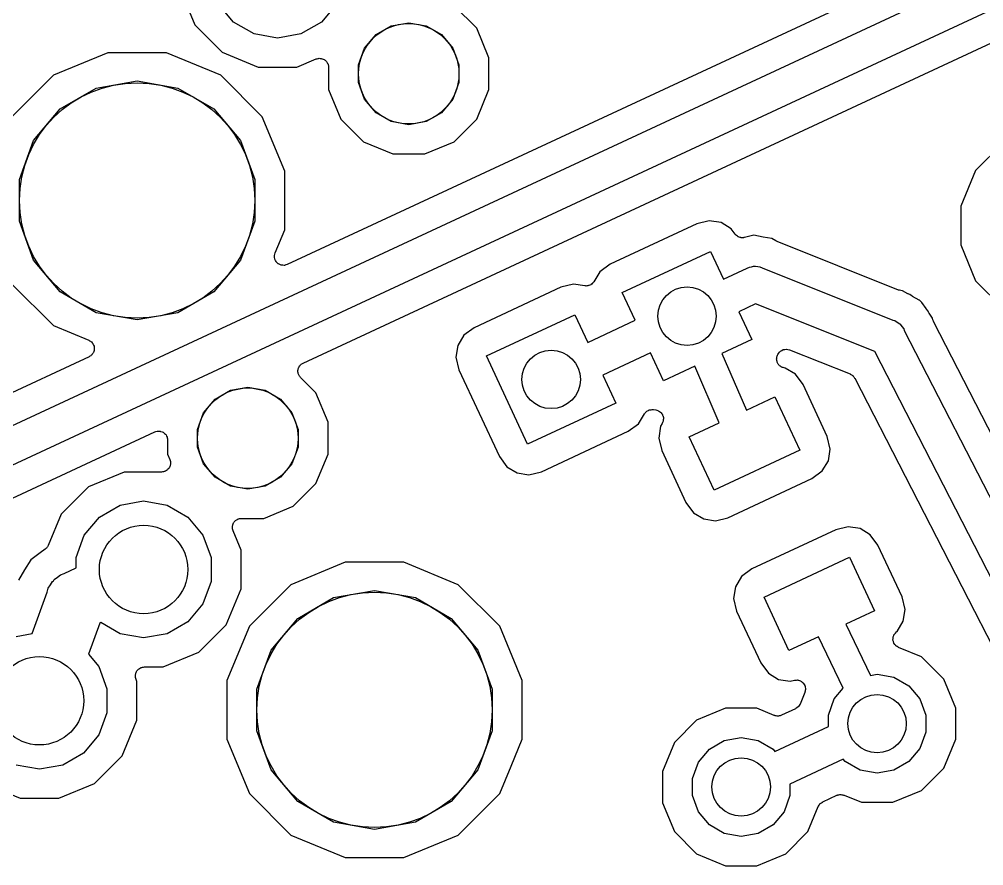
# Model space of a CAD drawing. Extents: x 24 to 196, y -189 to -31.
# Drawn here: x 58.02 to 74.36, y -163.76 to -149.41 of the extents above; entities that cross this region are included whole.
import ezdxf

# ---------------------------------------------------------------- set-up
doc = ezdxf.new("R2010")
doc.units = 0
doc.header["$MEASUREMENT"] = 0
doc.layers.add('BLACK', color=7, linetype='CONTINUOUS')

msp = doc.modelspace()

# ---------------------------------------------------------------- linework, layer by layer
at = {"layer": 'BLACK', "linetype": 'CONTINUOUS'}
for p, q in [((49.3067, -160.294), (88.3073, -142.156)), ((88.4479, -142.763), (49.6665, -160.799)), ((76.4928, -147.091), (62.5594, -153.571)), ((62.8281, -155.239), (77.5804, -148.378)), ((60.7437, -148.9), (60.9951, -149.507)), ((61.6487, -149.461), (61.3896, -149.152)), ((63.3998, -149.152), (63.1407, -149.461)), ((65.7712, -149.567), (65.3889, -149.185)), ((60.9951, -149.507), (61.4595, -149.971)), ((61.9977, -149.662), (61.6487, -149.461)), ((63.1407, -149.461), (62.7917, -149.662)), ((64.0638, -149.675), (64.3236, -149.525)), ((64.3236, -149.525), (64.6192, -149.473)), ((64.6192, -149.473), (64.9147, -149.525)), ((64.9147, -149.525), (65.1745, -149.675)), ((62.3947, -149.732), (61.9977, -149.662)), ((62.7917, -149.662), (62.3947, -149.732)), ((63.8709, -149.905), (64.0638, -149.675)), ((65.1745, -149.675), (65.3674, -149.905)), ((65.9781, -150.067), (65.7712, -149.567)), ((59.5175, -149.982), (58.5979, -150.363)), ((60.5128, -149.982), (59.5175, -149.982)), ((61.4323, -150.363), (60.5128, -149.982)), ((61.4595, -149.971), (62.0663, -150.223)), ((63.7683, -150.187), (63.8709, -149.905)), ((65.3674, -149.905), (65.4701, -150.187)), ((62.7231, -150.223), (63.0495, -150.087)), ((63.0495, -150.087), (63.0658, -150.084)), ((63.0658, -150.084), (63.0814, -150.078)), ((63.0814, -150.078), (63.0914, -150.078)), ((63.0914, -150.078), (63.1012, -150.076)), ((63.1012, -150.076), (63.1177, -150.078)), ((63.1177, -150.078), (63.1343, -150.078)), ((63.1343, -150.078), (63.1438, -150.082)), ((63.1438, -150.082), (63.1537, -150.083)), ((63.1537, -150.083), (63.1684, -150.091)), ((63.1684, -150.091), (63.1841, -150.096)), ((63.1841, -150.096), (63.1917, -150.103)), ((63.1917, -150.103), (63.2006, -150.107)), ((63.2006, -150.107), (63.2119, -150.12)), ((63.2119, -150.12), (63.2246, -150.13)), ((63.2246, -150.13), (63.2296, -150.139)), ((63.2296, -150.139), (63.2364, -150.146)), ((63.2364, -150.146), (63.2428, -150.162)), ((63.2428, -150.162), (63.2511, -150.176)), ((63.2511, -150.176), (63.2528, -150.186)), ((63.2528, -150.186), (63.2567, -150.195)), ((63.7683, -150.487), (63.7683, -150.187)), ((65.4701, -150.187), (65.4701, -150.487)), ((65.9781, -150.607), (65.9781, -150.067)), ((62.0663, -150.223), (62.7231, -150.223)), ((63.2567, -150.195), (63.2574, -150.212)), ((63.2574, -150.212), (63.2603, -150.228)), ((63.2603, -150.228), (63.2603, -150.607)), ((58.5979, -150.363), (57.8941, -151.067)), ((59.3226, -150.581), (60.0151, -150.459)), ((60.0151, -150.459), (60.7076, -150.581)), ((62.1361, -151.067), (61.4323, -150.363)), ((63.8709, -150.769), (63.7683, -150.487)), ((65.4701, -150.487), (65.3674, -150.769)), ((58.7137, -150.933), (59.3226, -150.581)), ((60.7076, -150.581), (61.3165, -150.933)), ((63.2603, -150.607), (63.4671, -151.107)), ((65.7712, -151.107), (65.9781, -150.607)), ((64.0638, -150.999), (63.8709, -150.769)), ((65.3674, -150.769), (65.1745, -150.999)), ((58.2617, -151.471), (58.7137, -150.933)), ((61.3165, -150.933), (61.7685, -151.471)), ((64.3236, -151.149), (64.0638, -150.999)), ((65.1745, -150.999), (64.9147, -151.149)), ((62.517, -151.986), (62.1361, -151.067)), ((63.4671, -151.107), (63.8494, -151.489)), ((64.6192, -151.201), (64.3236, -151.149)), ((64.9147, -151.149), (64.6192, -151.201)), ((65.3889, -151.489), (65.7712, -151.107)), ((58.0212, -152.132), (58.2617, -151.471)), ((61.7685, -151.471), (62.009, -152.132)), ((63.8494, -151.489), (64.3489, -151.696)), ((64.8895, -151.696), (65.3889, -151.489)), ((74.6902, -151.511), (74.2257, -151.975)), ((64.3489, -151.696), (64.8895, -151.696)), ((62.517, -152.981), (62.517, -151.986)), ((74.2257, -151.975), (73.9744, -152.582)), ((58.0212, -152.835), (58.0212, -152.132)), ((62.009, -152.132), (62.009, -152.835)), ((73.9744, -152.582), (73.9744, -153.239)), ((58.2617, -153.496), (58.0212, -152.835)), ((62.009, -152.835), (61.7685, -153.496)), ((69.4999, -152.881), (68.0308, -153.566)), ((69.7111, -152.829), (69.4999, -152.881)), ((69.9108, -152.86), (69.7111, -152.829)), ((70.0836, -152.965), (69.9108, -152.86)), ((70.1497, -153.055), (70.0836, -152.965)), ((62.3544, -153.374), (62.517, -152.981)), ((70.1553, -153.061), (70.1497, -153.055)), ((70.1594, -153.067), (70.1553, -153.061)), ((70.1631, -153.07), (70.1594, -153.067)), ((70.1632, -153.07), (70.1631, -153.07)), ((70.1656, -153.072), (70.1632, -153.07)), ((70.1743, -153.079), (70.1656, -153.072)), ((70.188, -153.092), (70.1743, -153.079)), ((70.195, -153.095), (70.188, -153.092)), ((70.2011, -153.1), (70.195, -153.095)), ((70.2051, -153.101), (70.2011, -153.1)), ((70.2059, -153.102), (70.2051, -153.101)), ((70.2158, -153.104), (70.2059, -153.102)), ((70.2191, -153.106), (70.2158, -153.104)), ((70.2364, -153.113), (70.2191, -153.106)), ((70.2441, -153.114), (70.2364, -153.113)), ((70.2514, -153.116), (70.2441, -153.114)), ((70.2549, -153.116), (70.2514, -153.116)), ((70.2567, -153.116), (70.2549, -153.116)), ((70.2716, -153.115), (70.2567, -153.116)), ((70.2892, -153.117), (70.2716, -153.115)), ((70.2966, -153.114), (70.2892, -153.117)), ((70.3043, -153.114), (70.2966, -153.114)), ((70.3051, -153.114), (70.3043, -153.114)), ((70.3072, -153.113), (70.3051, -153.114)), ((70.3095, -153.113), (70.3072, -153.113)), ((70.4643, -153.075), (70.3095, -153.113)), ((70.4649, -153.075), (70.4643, -153.075)), ((70.4655, -153.075), (70.4649, -153.075)), ((70.6221, -153.104), (70.4655, -153.075)), ((70.6244, -153.105), (70.6221, -153.104)), ((70.6266, -153.105), (70.6244, -153.105)), ((70.772, -153.128), (70.6266, -153.105)), ((70.8414, -153.17), (70.772, -153.128)), ((70.8533, -153.175), (70.8414, -153.17)), ((70.864, -153.181), (70.8533, -153.175)), ((72.9157, -154.002), (70.864, -153.181)), ((73.9744, -153.239), (74.2257, -153.846)), ((62.3429, -153.426), (62.3436, -153.423)), ((62.3459, -153.449), (62.3429, -153.426)), ((62.3433, -153.419), (62.3493, -153.397)), ((62.3436, -153.423), (62.3433, -153.419)), ((62.3479, -153.472), (62.3459, -153.449)), ((62.3493, -153.397), (62.3544, -153.374)), ((68.2373, -154.045), (69.7337, -153.347)), ((69.7337, -153.347), (69.9535, -153.818)), ((58.7137, -154.035), (58.2617, -153.496)), ((61.7685, -153.496), (61.3165, -154.035)), ((62.3494, -153.475), (62.3479, -153.472)), ((62.3498, -153.478), (62.3494, -153.475)), ((62.3605, -153.499), (62.3498, -153.478)), ((62.3702, -153.52), (62.3605, -153.499)), ((62.3727, -153.522), (62.3702, -153.52)), ((62.3742, -153.525), (62.3727, -153.522)), ((62.3913, -153.541), (62.3742, -153.525)), ((62.4076, -153.557), (62.3913, -153.541)), ((62.4107, -153.559), (62.4076, -153.557)), ((62.4133, -153.561), (62.4107, -153.559)), ((62.4346, -153.57), (62.4133, -153.561)), ((62.4556, -153.58), (62.4346, -153.57)), ((62.459, -153.58), (62.4556, -153.58)), ((62.4622, -153.581), (62.459, -153.58)), ((62.4853, -153.582), (62.4622, -153.581)), ((62.5083, -153.584), (62.4853, -153.582)), ((62.5116, -153.583), (62.5083, -153.584)), ((62.515, -153.584), (62.5116, -153.583)), ((62.5371, -153.577), (62.515, -153.584)), ((62.5594, -153.571), (62.5371, -153.577)), ((68.0308, -153.566), (67.8555, -153.695)), ((70.3512, -153.633), (70.3909, -153.612)), ((70.3909, -153.612), (70.4263, -153.607)), ((70.4263, -153.607), (70.461, -153.598)), ((70.461, -153.598), (70.4792, -153.599)), ((70.4792, -153.599), (70.4973, -153.597)), ((70.4973, -153.597), (70.5323, -153.604)), ((70.5323, -153.604), (70.568, -153.607)), ((70.568, -153.607), (70.6088, -153.626)), ((70.6088, -153.626), (72.8246, -154.513)), ((67.8555, -153.695), (67.7546, -153.861)), ((69.9535, -153.818), (70.3512, -153.633)), ((57.8941, -153.901), (58.5979, -154.605)), ((67.409, -153.903), (67.1979, -153.955)), ((67.6012, -153.932), (67.409, -153.903)), ((67.6112, -153.932), (67.6012, -153.932)), ((67.621, -153.934), (67.6112, -153.932)), ((67.6374, -153.932), (67.621, -153.934)), ((67.6541, -153.931), (67.6374, -153.932)), ((67.6634, -153.928), (67.6541, -153.931)), ((67.6733, -153.926), (67.6634, -153.928)), ((67.6879, -153.918), (67.6733, -153.926)), ((67.7034, -153.912), (67.6879, -153.918)), ((67.7109, -153.905), (67.7034, -153.912)), ((67.7197, -153.901), (67.7109, -153.905)), ((67.7307, -153.888), (67.7197, -153.901)), ((67.7432, -153.877), (67.7307, -153.888)), ((67.748, -153.868), (67.7432, -153.877)), ((67.7546, -153.861), (67.748, -153.868)), ((74.2257, -153.846), (74.6902, -154.31)), ((59.3226, -154.386), (58.7137, -154.035)), ((61.3165, -154.035), (60.7076, -154.386)), ((67.1979, -153.955), (65.7288, -154.64)), ((68.4569, -154.515), (68.2373, -154.045)), ((72.9355, -154.006), (72.9157, -154.002)), ((72.9549, -154.012), (72.9355, -154.006)), ((72.9872, -154.016), (72.9549, -154.012)), ((73.075, -154.065), (72.9872, -154.016)), ((73.0841, -154.068), (73.075, -154.065)), ((73.0924, -154.073), (73.0841, -154.068)), ((73.1099, -154.08), (73.0924, -154.073)), ((73.1488, -154.105), (73.1099, -154.08)), ((73.1537, -154.107), (73.1488, -154.105)), ((73.1579, -154.111), (73.1537, -154.107)), ((73.2698, -154.173), (73.1579, -154.111)), ((70.4966, -154.238), (70.2111, -154.371)), ((72.5146, -155.045), (70.4966, -154.238)), ((73.2726, -154.176), (73.2698, -154.173)), ((73.2909, -154.193), (73.2726, -154.176)), ((73.3088, -154.209), (73.2909, -154.193)), ((73.3125, -154.212), (73.3088, -154.209)), ((73.3849, -154.317), (73.3125, -154.212)), ((60.0151, -154.508), (59.3226, -154.386)), ((60.7076, -154.386), (60.0151, -154.508)), ((65.9353, -155.118), (67.4316, -154.42)), ((67.4316, -154.42), (67.6514, -154.892)), ((70.2111, -154.371), (70.4314, -154.843)), ((73.3887, -154.321), (73.3849, -154.317)), ((73.3912, -154.326), (73.3887, -154.321)), ((73.4201, -154.362), (73.3912, -154.326)), ((73.4287, -154.379), (73.4201, -154.362)), ((73.4346, -154.387), (73.4287, -154.379)), ((73.4386, -154.395), (73.4346, -154.387)), ((73.4954, -154.478), (73.4386, -154.395)), ((58.5979, -154.605), (59.1967, -154.853)), ((67.6514, -154.892), (68.4569, -154.515)), ((72.8246, -154.513), (72.8537, -154.519)), ((72.8537, -154.519), (72.8965, -154.547)), ((72.8965, -154.547), (72.94, -154.574)), ((72.94, -154.574), (72.9417, -154.576)), ((72.9417, -154.576), (72.944, -154.578)), ((72.944, -154.578), (72.9749, -154.618)), ((73.5021, -154.51), (73.4954, -154.478)), ((73.5097, -154.529), (73.5021, -154.51)), ((73.5157, -154.548), (73.5097, -154.529)), ((76.2522, -159.876), (73.5157, -154.548)), ((65.5534, -154.768), (65.4486, -154.941)), ((65.7288, -154.64), (65.5534, -154.768)), ((72.9749, -154.618), (73.0064, -154.658)), ((73.0064, -154.658), (73.0157, -154.687)), ((73.0157, -154.687), (75.9187, -160.338)), ((59.1967, -154.853), (59.2108, -154.862)), ((59.2108, -154.862), (59.2259, -154.869)), ((59.2259, -154.869), (59.2329, -154.876)), ((59.2329, -154.876), (59.2413, -154.881)), ((59.2413, -154.881), (59.2515, -154.895)), ((59.2515, -154.895), (59.2633, -154.906)), ((59.2633, -154.906), (59.2675, -154.915)), ((59.2675, -154.915), (59.2735, -154.923)), ((59.2735, -154.923), (59.2786, -154.939)), ((70.4314, -154.843), (69.927, -155.078)), ((59.2556, -155.088), (59.246, -155.102)), ((59.2669, -155.076), (59.2556, -155.088)), ((59.2707, -155.066), (59.2669, -155.076)), ((59.2764, -155.058), (59.2707, -155.066)), ((59.2808, -155.042), (59.2764, -155.058)), ((59.2786, -154.939), (59.2856, -154.954)), ((59.2871, -155.027), (59.2808, -155.042)), ((59.2856, -154.954), (59.2865, -154.964)), ((59.2865, -154.964), (59.2895, -154.974)), ((59.2876, -155.017), (59.2871, -155.027)), ((59.2902, -155.007), (59.2876, -155.017)), ((59.2895, -154.974), (59.2887, -154.99)), ((59.2887, -154.99), (59.2902, -155.007)), ((65.4486, -154.941), (65.4179, -155.141)), ((68.7145, -155.068), (67.909, -155.444)), ((68.9351, -155.541), (68.7145, -155.068)), ((69.927, -155.078), (70.3404, -156.036)), ((70.8682, -155.108), (70.8742, -155.093)), ((70.8742, -155.093), (70.8836, -155.077)), ((70.8836, -155.077), (70.8841, -155.077)), ((70.8841, -155.077), (70.8843, -155.076)), ((70.8843, -155.076), (70.9015, -155.057)), ((70.9015, -155.057), (70.9185, -155.037)), ((70.9185, -155.037), (70.9191, -155.037)), ((70.9191, -155.037), (70.9196, -155.037)), ((70.9196, -155.037), (70.9423, -155.024)), ((70.9423, -155.024), (70.9649, -155.012)), ((70.9649, -155.012), (70.9656, -155.012)), ((70.9656, -155.012), (70.9663, -155.012)), ((70.9663, -155.012), (70.9918, -155.008)), ((70.9918, -155.008), (71.0172, -155.004)), ((71.0172, -155.004), (71.0179, -155.004)), ((71.0179, -155.004), (71.0187, -155.004)), ((71.0187, -155.004), (71.0439, -155.009)), ((71.0439, -155.009), (71.0691, -155.014)), ((71.0691, -155.014), (71.0697, -155.015)), ((71.0697, -155.015), (71.0705, -155.015)), ((71.0705, -155.015), (72.0966, -155.425)), ((75.4223, -160.706), (72.5146, -155.045)), ((59.2026, -155.132), (49.1663, -159.799)), ((59.2163, -155.122), (59.2026, -155.132)), ((59.2311, -155.115), (59.2163, -155.122)), ((59.2379, -155.107), (59.2311, -155.115)), ((59.246, -155.102), (59.2379, -155.107)), ((62.7956, -155.261), (62.805, -155.252)), ((62.805, -155.252), (62.8171, -155.246)), ((62.8171, -155.246), (62.8281, -155.239)), ((65.4179, -155.141), (65.4695, -155.352)), ((66.6331, -156.614), (65.9353, -155.118)), ((70.8521, -155.175), (70.8546, -155.159)), ((70.8541, -155.185), (70.8521, -155.175)), ((70.8538, -155.195), (70.8541, -155.185)), ((70.8592, -155.211), (70.8538, -155.195)), ((70.8546, -155.159), (70.855, -155.142)), ((70.855, -155.142), (70.8586, -155.133)), ((70.8586, -155.133), (70.8602, -155.123)), ((70.8624, -155.227), (70.8592, -155.211)), ((70.8602, -155.123), (70.8682, -155.108)), ((70.8676, -155.236), (70.8624, -155.227)), ((70.8709, -155.245), (70.8676, -155.236)), ((70.8813, -155.258), (70.8709, -155.245)), ((70.8899, -155.272), (70.8813, -155.258)), ((62.7406, -155.363), (62.744, -155.35)), ((62.7417, -155.377), (62.7406, -155.363)), ((62.7406, -155.39), (62.7417, -155.377)), ((62.744, -155.403), (62.7406, -155.39)), ((62.744, -155.35), (62.7452, -155.337)), ((62.7451, -155.416), (62.744, -155.403)), ((62.7508, -155.428), (62.7451, -155.416)), ((62.7452, -155.337), (62.7508, -155.325)), ((62.7508, -155.325), (62.7543, -155.312)), ((62.7543, -155.312), (62.7619, -155.301)), ((62.7619, -155.301), (62.7675, -155.289)), ((62.7675, -155.289), (62.777, -155.28)), ((62.777, -155.28), (62.7847, -155.269)), ((62.7847, -155.269), (62.7956, -155.261)), ((65.4695, -155.352), (66.1546, -156.821)), ((69.4664, -155.293), (68.9351, -155.541)), ((69.8798, -156.251), (69.4664, -155.293)), ((70.8977, -155.279), (70.8899, -155.272)), ((70.904, -155.286), (70.8977, -155.279)), ((70.9182, -155.295), (70.904, -155.286)), ((70.9312, -155.305), (70.9182, -155.295)), ((70.9407, -155.309), (70.9312, -155.305)), ((70.9492, -155.314), (70.9407, -155.309)), ((70.9655, -155.317), (70.9492, -155.314)), ((70.9813, -155.322), (70.9655, -155.317)), ((70.9992, -155.325), (70.9813, -155.322)), ((71.1719, -155.43), (70.9992, -155.325)), ((62.7543, -155.441), (62.7508, -155.428)), ((62.7619, -155.452), (62.7543, -155.441)), ((62.7674, -155.464), (62.7619, -155.452)), ((62.7769, -155.474), (62.7674, -155.464)), ((62.7846, -155.484), (62.7769, -155.474)), ((63.0436, -155.743), (62.7846, -155.484)), ((67.909, -155.444), (68.1294, -155.917)), ((71.3005, -155.605), (71.1719, -155.43)), ((72.0966, -155.425), (72.0978, -155.426)), ((72.0978, -155.426), (72.0991, -155.426)), ((72.0991, -155.426), (72.1203, -155.44)), ((72.1203, -155.44), (72.1416, -155.453)), ((72.1416, -155.453), (72.1425, -155.454)), ((72.1425, -155.454), (72.1436, -155.455)), ((72.1436, -155.455), (72.1588, -155.475)), ((72.1588, -155.475), (72.1744, -155.495)), ((72.1744, -155.495), (72.1748, -155.496)), ((72.1748, -155.496), (72.1756, -155.497)), ((72.1756, -155.497), (74.9273, -160.854)), ((61.3362, -155.851), (61.5961, -155.701)), ((61.5961, -155.701), (61.8916, -155.649)), ((61.8916, -155.649), (62.1871, -155.701)), ((62.1871, -155.701), (62.447, -155.851)), ((63.2505, -156.243), (63.0436, -155.743)), ((71.7104, -156.484), (71.3005, -155.605)), ((61.1433, -156.081), (61.3362, -155.851)), ((62.447, -155.851), (62.6398, -156.081)), ((70.3404, -156.036), (70.822, -155.812)), ((70.822, -155.812), (71.2446, -156.718)), ((68.1294, -155.917), (66.6331, -156.614)), ((68.6235, -156.084), (68.636, -156.073)), ((68.636, -156.073), (68.647, -156.061)), ((68.647, -156.061), (68.6558, -156.056)), ((68.6558, -156.056), (68.6633, -156.049)), ((68.6633, -156.049), (68.6788, -156.043)), ((68.6788, -156.043), (68.6934, -156.035)), ((68.6934, -156.035), (68.7033, -156.034)), ((68.7033, -156.034), (68.7126, -156.03)), ((68.7126, -156.03), (68.7293, -156.03)), ((68.7293, -156.03), (68.7457, -156.027)), ((68.7457, -156.027), (68.7555, -156.029)), ((68.7555, -156.029), (68.7656, -156.029)), ((68.7656, -156.029), (68.8061, -156.035)), ((68.8061, -156.035), (68.8219, -156.04)), ((68.8219, -156.04), (68.8382, -156.044)), ((68.8382, -156.044), (68.8467, -156.049)), ((68.8467, -156.049), (68.8562, -156.052)), ((68.8562, -156.052), (68.8692, -156.062)), ((68.8692, -156.062), (68.8834, -156.071)), ((68.8834, -156.071), (68.8897, -156.079)), ((61.0407, -156.363), (61.1433, -156.081)), ((62.6398, -156.081), (62.7425, -156.363)), ((68.5112, -156.267), (68.6121, -156.1)), ((68.6121, -156.1), (68.6187, -156.093)), ((68.6187, -156.093), (68.6235, -156.084)), ((68.8897, -156.079), (68.8975, -156.085)), ((68.8975, -156.085), (68.9061, -156.099)), ((68.9061, -156.099), (68.9166, -156.112)), ((68.9166, -156.112), (68.9198, -156.122)), ((68.9273, -156.235), (68.9192, -156.249)), ((68.9198, -156.122), (68.925, -156.13)), ((68.925, -156.13), (68.9282, -156.147)), ((68.9288, -156.225), (68.9273, -156.235)), ((68.9282, -156.147), (68.9336, -156.162)), ((68.9324, -156.215), (68.9288, -156.225)), ((68.9328, -156.199), (68.9324, -156.215)), ((68.9353, -156.182), (68.9328, -156.199)), ((68.9336, -156.162), (68.9333, -156.173)), ((68.9333, -156.173), (68.9353, -156.182)), ((60.316, -156.407), (60.3352, -156.402)), ((60.3352, -156.402), (60.3538, -156.395)), ((60.3538, -156.395), (60.3606, -156.395)), ((60.3606, -156.395), (60.3672, -156.393)), ((60.3672, -156.393), (60.3869, -156.395)), ((60.3869, -156.395), (60.4067, -156.395)), ((60.4067, -156.395), (60.4131, -156.397)), ((60.4131, -156.397), (60.4199, -156.398)), ((60.4199, -156.398), (60.4378, -156.406)), ((61.0407, -156.663), (61.0407, -156.363)), ((62.7425, -156.363), (62.7425, -156.663)), ((63.2505, -156.784), (63.2505, -156.243)), ((66.8668, -157.08), (68.3359, -156.395)), ((68.3359, -156.395), (68.5112, -156.267)), ((68.8852, -156.311), (68.8545, -156.511)), ((68.9132, -156.265), (68.8852, -156.311)), ((68.9192, -156.249), (68.9132, -156.265)), ((69.3719, -156.488), (69.8798, -156.251)), ((50.1291, -161.144), (60.316, -156.407)), ((60.4378, -156.406), (60.4565, -156.413)), ((60.4565, -156.413), (60.4617, -156.417)), ((60.4617, -156.417), (60.4678, -156.42)), ((60.4678, -156.42), (60.4818, -156.434)), ((60.4818, -156.434), (60.497, -156.447)), ((60.497, -156.447), (60.5004, -156.453)), ((60.5004, -156.453), (60.5052, -156.458)), ((60.5052, -156.458), (60.5136, -156.476)), ((60.5136, -156.476), (60.5235, -156.493)), ((60.5235, -156.493), (60.5247, -156.5)), ((60.5247, -156.5), (60.5275, -156.506)), ((60.5275, -156.506), (60.5292, -156.525)), ((60.5292, -156.525), (60.5327, -156.545)), ((60.5327, -156.545), (60.5327, -156.784)), ((68.8545, -156.511), (68.9061, -156.722)), ((69.7945, -157.394), (69.3719, -156.488)), ((71.7621, -156.696), (71.7104, -156.484)), ((61.1433, -156.945), (61.0407, -156.663)), ((62.7425, -156.663), (62.6398, -156.945)), ((68.9061, -156.722), (69.3161, -157.601)), ((71.2446, -156.718), (69.7945, -157.394)), ((71.7313, -156.895), (71.7621, -156.696)), ((60.5327, -156.784), (60.571, -156.876)), ((60.571, -156.876), (60.5746, -156.892)), ((60.5746, -156.892), (60.5803, -156.908)), ((63.0436, -157.283), (63.2505, -156.784)), ((66.1546, -156.821), (66.2831, -156.996)), ((71.6265, -157.068), (71.7313, -156.895)), ((60.5194, -157.056), (60.5121, -157.063)), ((60.5281, -157.051), (60.5194, -157.056)), ((60.5388, -157.038), (60.5281, -157.051)), ((60.5511, -157.027), (60.5388, -157.038)), ((60.5557, -157.018), (60.5511, -157.027)), ((60.5622, -157.01), (60.5557, -157.018)), ((60.5678, -156.995), (60.5622, -157.01)), ((60.5755, -156.98), (60.5678, -156.995)), ((60.5768, -156.97), (60.5755, -156.98)), ((60.5803, -156.961), (60.5768, -156.97)), ((60.5803, -156.908), (60.5803, -156.918)), ((60.5803, -156.918), (60.5824, -156.928)), ((60.5824, -156.928), (60.5803, -156.944)), ((60.5803, -156.944), (60.5803, -156.961)), ((61.3362, -157.175), (61.1433, -156.945)), ((62.6398, -156.945), (62.447, -157.175)), ((66.2831, -156.996), (66.4559, -157.101)), ((59.7979, -157.087), (59.1911, -157.338)), ((60.4302, -157.087), (59.7979, -157.087)), ((60.4465, -157.084), (60.4302, -157.087)), ((60.4632, -157.083), (60.4465, -157.084)), ((60.4724, -157.079), (60.4632, -157.083)), ((60.4823, -157.078), (60.4724, -157.079)), ((60.4967, -157.069), (60.4823, -157.078)), ((60.5121, -157.063), (60.4967, -157.069)), ((61.5961, -157.325), (61.3362, -157.175)), ((62.447, -157.175), (62.1871, -157.325)), ((66.4559, -157.101), (66.6557, -157.132)), ((66.6557, -157.132), (66.8668, -157.08)), ((70.0283, -157.86), (71.4512, -157.197)), ((71.4512, -157.197), (71.6265, -157.068)), ((59.1911, -157.338), (58.7266, -157.802)), ((61.8916, -157.377), (61.5961, -157.325)), ((62.1871, -157.325), (61.8916, -157.377)), ((62.6613, -157.665), (63.0436, -157.283)), ((59.3802, -157.849), (59.7293, -157.647)), ((59.7293, -157.647), (60.1263, -157.577)), ((60.1263, -157.577), (60.5232, -157.647)), ((60.5232, -157.647), (60.8723, -157.849)), ((62.1619, -157.872), (62.6613, -157.665)), ((69.3161, -157.601), (69.4446, -157.776)), ((58.7266, -157.802), (58.5086, -158.329)), ((59.1211, -158.157), (59.3802, -157.849)), ((60.8723, -157.849), (61.1314, -158.157)), ((61.7499, -157.876), (61.7665, -157.875)), ((61.7665, -157.875), (61.7829, -157.872)), ((61.7829, -157.872), (62.1619, -157.872)), ((69.4446, -157.776), (69.6174, -157.881)), ((69.8171, -157.912), (70.0283, -157.86)), ((61.6306, -158.031), (61.6328, -158.015)), ((61.6328, -158.041), (61.6306, -158.031)), ((61.6328, -157.998), (61.6362, -157.989)), ((61.6328, -158.015), (61.6328, -157.998)), ((61.6362, -157.989), (61.6375, -157.979)), ((61.6375, -157.979), (61.6452, -157.964)), ((61.6452, -157.964), (61.6509, -157.948)), ((61.6509, -157.948), (61.6573, -157.941)), ((61.6573, -157.941), (61.662, -157.932)), ((61.662, -157.932), (61.6742, -157.921)), ((61.6742, -157.921), (61.6849, -157.908)), ((61.6849, -157.908), (61.6936, -157.903)), ((61.6936, -157.903), (61.701, -157.896)), ((61.701, -157.896), (61.7163, -157.89)), ((61.7163, -157.89), (61.7307, -157.881)), ((61.7307, -157.881), (61.7406, -157.88)), ((61.7406, -157.88), (61.7499, -157.876)), ((69.6174, -157.881), (69.8171, -157.912)), ((72.0673, -158.013), (71.8561, -158.065)), ((72.267, -158.044), (72.0673, -158.013)), ((58.9833, -158.536), (59.1211, -158.157)), ((61.1314, -158.157), (61.2693, -158.536)), ((61.6328, -158.051), (61.6328, -158.041)), ((61.6385, -158.067), (61.6328, -158.051)), ((61.6421, -158.083), (61.6385, -158.067)), ((61.7773, -158.409), (61.6421, -158.083)), ((71.8561, -158.065), (70.4332, -158.729)), ((72.4398, -158.149), (72.267, -158.044)), ((72.5683, -158.324), (72.4398, -158.149)), ((58.4864, -158.364), (58.4802, -158.374)), ((58.4945, -158.355), (58.4864, -158.364)), ((58.5005, -158.341), (58.4945, -158.355)), ((58.5086, -158.329), (58.5005, -158.341)), ((72.9783, -159.203), (72.5683, -158.324)), ((58.3746, -158.455), (58.2126, -158.573)), ((58.3747, -158.455), (58.3746, -158.455)), ((58.3746, -158.455), (58.3746, -158.455)), ((58.4579, -158.393), (58.3747, -158.455)), ((58.4683, -158.383), (58.4579, -158.393)), ((58.4802, -158.374), (58.4683, -158.383)), ((61.7773, -159.066), (61.7773, -158.409)), ((58.2126, -158.573), (58.1076, -158.746)), ((58.9833, -158.71), (58.9833, -158.536)), ((61.2693, -158.536), (61.2693, -158.939)), ((63.5408, -158.615), (62.6213, -158.996)), ((64.5361, -158.615), (63.5408, -158.615)), ((65.4557, -158.996), (64.5361, -158.615)), ((70.6398, -159.207), (72.0899, -158.531)), ((72.0899, -158.531), (72.5125, -159.437)), ((58.1076, -158.746), (58.003, -158.919)), ((58.1076, -158.746), (58.1076, -158.746)), ((58.1076, -158.746), (58.1076, -158.746)), ((58.6668, -158.87), (58.7183, -158.827)), ((58.7183, -158.827), (58.7818, -158.803)), ((58.7818, -158.803), (58.9833, -158.71)), ((70.4332, -158.729), (70.2579, -158.857)), ((58.5088, -159.055), (58.5475, -159)), ((58.5475, -159), (58.5811, -158.942)), ((58.5811, -158.942), (58.5986, -158.927)), ((58.5986, -158.927), (58.6117, -158.908)), ((58.6117, -158.908), (58.6668, -158.87)), ((61.2693, -158.939), (61.1314, -159.318)), ((62.6213, -158.996), (61.9175, -159.7)), ((66.1595, -159.7), (65.4557, -158.996)), ((70.2579, -158.857), (70.1531, -159.03)), ((58.2354, -159.824), (58.4913, -159.12)), ((58.4913, -159.12), (58.5088, -159.055)), ((61.5259, -159.673), (61.7773, -159.066)), ((63.346, -159.215), (64.0385, -159.093)), ((64.0385, -159.093), (64.731, -159.215)), ((70.1531, -159.03), (70.1223, -159.23)), ((61.1314, -159.318), (60.8723, -159.627)), ((62.7371, -159.566), (63.346, -159.215)), ((64.731, -159.215), (65.3399, -159.566)), ((70.1223, -159.23), (70.174, -159.441)), ((71.0624, -160.113), (70.6398, -159.207)), ((73.0299, -159.415), (72.9783, -159.203)), ((70.174, -159.441), (70.5839, -160.32)), ((72.5125, -159.437), (72.0237, -159.665)), ((72.9992, -159.614), (73.0299, -159.415)), ((59.3816, -159.645), (59.1899, -160.172)), ((59.3981, -159.637), (59.3816, -159.645)), ((59.7293, -159.828), (59.3981, -159.637)), ((60.8723, -159.627), (60.5232, -159.828)), ((61.0615, -160.137), (61.5259, -159.673)), ((62.2851, -160.105), (62.7371, -159.566)), ((65.3399, -159.566), (65.7919, -160.105)), ((72.0237, -159.665), (72.4419, -160.532)), ((72.8944, -159.787), (72.9992, -159.614)), ((57.964, -159.872), (58.2354, -159.824)), ((60.1263, -159.898), (59.7293, -159.828)), ((60.5232, -159.828), (60.1263, -159.898)), ((61.9175, -159.7), (61.5366, -160.62)), ((66.5404, -160.62), (66.1595, -159.7)), ((72.838, -159.857), (72.8475, -159.834)), ((72.8475, -159.834), (72.8486, -159.833)), ((72.8486, -159.833), (72.8493, -159.831)), ((72.8493, -159.831), (72.8665, -159.814)), ((72.8665, -159.814), (72.8832, -159.795)), ((72.8832, -159.795), (72.8847, -159.794)), ((72.8847, -159.794), (72.8859, -159.793)), ((72.8859, -159.793), (72.8944, -159.787)), ((71.5632, -159.88), (71.0624, -160.113)), ((71.9822, -160.748), (71.5632, -159.88)), ((72.8245, -159.933), (72.8261, -159.908)), ((72.825, -159.934), (72.8245, -159.933)), ((72.8249, -159.936), (72.825, -159.934)), ((72.8324, -159.96), (72.8249, -159.936)), ((72.8261, -159.908), (72.8272, -159.883)), ((72.8272, -159.883), (72.8279, -159.882)), ((72.8279, -159.882), (72.828, -159.88)), ((72.828, -159.88), (72.838, -159.857)), ((72.8393, -159.984), (72.8324, -159.96)), ((72.8403, -159.985), (72.8393, -159.984)), ((72.8408, -159.987), (72.8403, -159.985)), ((72.8559, -160.006), (72.8408, -159.987)), ((60.4547, -160.389), (61.0615, -160.137)), ((62.0446, -160.766), (62.2851, -160.105)), ((65.7919, -160.105), (66.0324, -160.766)), ((72.8706, -160.026), (72.8559, -160.006)), ((72.872, -160.027), (72.8706, -160.026)), ((72.8731, -160.029), (72.872, -160.027)), ((72.894, -160.042), (72.8731, -160.029)), ((72.9146, -160.056), (72.894, -160.042)), ((72.9163, -160.056), (72.9146, -160.056)), ((72.9177, -160.057), (72.9163, -160.056)), ((73.3101, -160.219), (72.9177, -160.057)), ((59.1899, -160.172), (59.3661, -160.382)), ((70.5839, -160.32), (70.7125, -160.495)), ((73.6852, -160.595), (73.3101, -160.219)), ((59.3661, -160.382), (59.504, -160.761)), ((59.9932, -160.495), (60.0009, -160.481)), ((60.0009, -160.481), (60.0066, -160.465)), ((60.0066, -160.465), (60.013, -160.457)), ((60.013, -160.457), (60.0177, -160.448)), ((60.0177, -160.448), (60.0299, -160.437)), ((60.0299, -160.437), (60.0406, -160.424)), ((60.0406, -160.424), (60.0493, -160.419)), ((60.0493, -160.419), (60.0567, -160.413)), ((60.0567, -160.413), (60.072, -160.406)), ((60.072, -160.406), (60.0864, -160.398)), ((60.0864, -160.398), (60.0963, -160.396)), ((60.0963, -160.396), (60.1056, -160.392)), ((60.1056, -160.392), (60.1222, -160.392)), ((60.1222, -160.392), (60.1386, -160.389)), ((60.1386, -160.389), (60.4547, -160.389)), ((59.9863, -160.548), (59.9885, -160.531)), ((59.9885, -160.558), (59.9863, -160.548)), ((59.9885, -160.515), (59.9919, -160.505)), ((59.9885, -160.531), (59.9885, -160.515)), ((59.9885, -160.568), (59.9885, -160.558)), ((59.9942, -160.583), (59.9885, -160.568)), ((59.9919, -160.505), (59.9932, -160.495)), ((59.9978, -160.599), (59.9942, -160.583)), ((60.012, -160.634), (59.9978, -160.599)), ((60.012, -161.291), (60.012, -160.634)), ((61.5366, -160.62), (61.5366, -161.615)), ((66.5404, -161.615), (66.5404, -160.62)), ((70.7125, -160.495), (70.8852, -160.6)), ((70.8852, -160.6), (71.085, -160.631)), ((71.085, -160.631), (71.1537, -160.614)), ((71.1537, -160.614), (71.1621, -160.613)), ((71.1621, -160.613), (71.1701, -160.611)), ((71.1701, -160.611), (71.1883, -160.612)), ((71.1883, -160.612), (71.2065, -160.61)), ((71.2065, -160.61), (71.2146, -160.613)), ((71.2146, -160.613), (71.2229, -160.613)), ((71.2229, -160.613), (71.2398, -160.62)), ((71.2398, -160.62), (71.2573, -160.625)), ((71.2573, -160.625), (71.2641, -160.63)), ((71.2641, -160.63), (71.2718, -160.633)), ((71.2718, -160.633), (71.2853, -160.646)), ((71.2853, -160.646), (71.3, -160.657)), ((72.4419, -160.532), (72.5547, -160.512)), ((72.5547, -160.512), (72.8414, -160.562)), ((72.8414, -160.562), (73.0935, -160.708)), ((73.8882, -161.085), (73.6852, -160.595)), ((59.504, -160.761), (59.504, -161.164)), ((62.0446, -161.469), (62.0446, -160.766)), ((66.0324, -160.766), (66.0324, -161.469)), ((71.3, -160.657), (71.3047, -160.664)), ((71.3047, -160.664), (71.3109, -160.669)), ((71.3109, -160.669), (71.3193, -160.685)), ((71.3193, -160.685), (71.3294, -160.701)), ((71.3294, -160.701), (71.3314, -160.709)), ((71.3326, -160.812), (71.3307, -160.82)), ((71.3314, -160.709), (71.3353, -160.716)), ((71.3363, -160.805), (71.3326, -160.812)), ((71.3353, -160.716), (71.3377, -160.734)), ((71.3382, -160.786), (71.3363, -160.805)), ((71.3377, -160.734), (71.342, -160.752)), ((71.3422, -160.769), (71.3382, -160.786)), ((71.342, -160.752), (71.3411, -160.76)), ((71.3411, -160.76), (71.3422, -160.769)), ((71.8288, -160.931), (71.9822, -160.748)), ((73.0935, -160.708), (73.2807, -160.931)), ((71.3307, -160.82), (71.2493, -161.017)), ((71.7292, -161.204), (71.8288, -160.931)), ((73.2807, -160.931), (73.3802, -161.204)), ((69.9874, -161.09), (69.4973, -161.293)), ((70.5179, -161.09), (69.9874, -161.09)), ((70.8107, -161.211), (70.5179, -161.09)), ((71.173, -161.097), (70.9335, -161.208)), ((71.1757, -161.095), (71.173, -161.097)), ((71.1789, -161.094), (71.1757, -161.095)), ((71.1973, -161.08), (71.1789, -161.094)), ((71.2163, -161.066), (71.1973, -161.08)), ((71.2182, -161.064), (71.2163, -161.066)), ((71.2209, -161.062), (71.2182, -161.064)), ((71.2333, -161.042), (71.2209, -161.062)), ((71.2467, -161.023), (71.2333, -161.042)), ((71.2475, -161.02), (71.2467, -161.023)), ((71.2493, -161.017), (71.2475, -161.02)), ((73.8882, -161.615), (73.8882, -161.085)), ((59.504, -161.164), (59.3661, -161.542)), ((59.7606, -161.897), (60.012, -161.291)), ((69.4973, -161.293), (69.1222, -161.668)), ((70.8206, -161.213), (70.8107, -161.211)), ((70.8297, -161.218), (70.8206, -161.213)), ((70.8462, -161.219), (70.8297, -161.218)), ((70.8624, -161.223), (70.8462, -161.219)), ((70.8724, -161.221), (70.8624, -161.223)), ((70.8824, -161.222), (70.8724, -161.221)), ((70.8984, -161.218), (70.8824, -161.222)), ((70.9149, -161.216), (70.8984, -161.218)), ((70.9238, -161.211), (70.9149, -161.216)), ((70.9335, -161.208), (70.9238, -161.211)), ((71.7292, -161.398), (71.7292, -161.204)), ((73.3802, -161.204), (73.3802, -161.496)), ((62.2851, -162.13), (62.0446, -161.469)), ((66.0324, -161.469), (65.7919, -162.13)), ((70.8242, -161.82), (71.7292, -161.398)), ((59.3661, -161.542), (59.107, -161.851)), ((61.5366, -161.615), (61.9175, -162.534)), ((66.3521, -162.07), (66.5404, -161.615)), ((69.966, -161.636), (70.2527, -161.585)), ((70.2527, -161.585), (70.5394, -161.636)), ((73.3802, -161.496), (73.2807, -161.769)), ((73.6852, -162.105), (73.8882, -161.615)), ((69.1222, -161.668), (68.9192, -162.158)), ((69.5268, -162.004), (69.7139, -161.781)), ((69.7139, -161.781), (69.966, -161.636)), ((70.5394, -161.636), (70.7915, -161.781)), ((70.7915, -161.781), (70.8242, -161.82)), ((73.2807, -161.769), (73.0935, -161.992)), ((59.107, -161.851), (58.7579, -162.053)), ((59.2962, -162.362), (59.7606, -161.897)), ((71.9824, -161.952), (71.0782, -162.374)), ((72.0159, -161.992), (71.9824, -161.952)), ((58.361, -162.123), (57.964, -162.053)), ((58.7579, -162.053), (58.361, -162.123)), ((66.1595, -162.534), (66.3521, -162.07)), ((69.4272, -162.278), (69.5268, -162.004)), ((72.268, -162.138), (72.0159, -161.992)), ((73.0935, -161.992), (72.8414, -162.138)), ((73.3101, -162.48), (73.6852, -162.105)), ((62.7371, -162.668), (62.2851, -162.13)), ((65.7919, -162.13), (65.3399, -162.668)), ((68.9192, -162.158), (68.9192, -162.689)), ((69.4272, -162.569), (69.4272, -162.278)), ((72.5547, -162.188), (72.268, -162.138)), ((72.8414, -162.138), (72.5547, -162.188)), ((57.4258, -162.362), (58.0326, -162.613)), ((58.6894, -162.613), (59.2962, -162.362)), ((71.0782, -162.374), (71.0782, -162.569)), ((58.0326, -162.613), (58.6894, -162.613)), ((61.9175, -162.534), (62.6213, -163.238)), ((65.4557, -163.238), (66.1595, -162.534)), ((69.5268, -162.843), (69.4272, -162.569)), ((71.0782, -162.569), (70.9786, -162.843)), ((71.6352, -162.675), (71.8723, -162.564)), ((71.8723, -162.564), (71.882, -162.562)), ((71.882, -162.562), (71.8909, -162.557)), ((71.8909, -162.557), (71.9074, -162.555)), ((71.9074, -162.555), (71.9234, -162.551)), ((71.9234, -162.551), (71.9334, -162.551)), ((71.9334, -162.551), (71.9434, -162.55)), ((71.9434, -162.55), (71.9596, -162.554)), ((71.9596, -162.554), (71.9761, -162.555)), ((71.9761, -162.555), (71.9853, -162.559)), ((71.9853, -162.559), (71.9951, -162.562)), ((71.9951, -162.562), (72.2895, -162.683)), ((72.82, -162.683), (73.3101, -162.48)), ((63.346, -163.02), (62.7371, -162.668)), ((65.3399, -162.668), (64.731, -163.02)), ((68.9192, -162.689), (69.1222, -163.179)), ((71.3832, -163.179), (71.5588, -162.755)), ((71.5588, -162.755), (71.5606, -162.752)), ((71.5606, -162.752), (71.5615, -162.749)), ((71.5615, -162.749), (71.5748, -162.73)), ((71.5748, -162.73), (71.5873, -162.71)), ((71.5873, -162.71), (71.5899, -162.708)), ((71.5899, -162.708), (71.5918, -162.705)), ((71.5918, -162.705), (71.6108, -162.692)), ((71.6108, -162.692), (71.6293, -162.678)), ((71.6293, -162.678), (71.6324, -162.677)), ((71.6324, -162.677), (71.6352, -162.675)), ((72.2895, -162.683), (72.82, -162.683)), ((69.7139, -163.066), (69.5268, -162.843)), ((70.9786, -162.843), (70.7915, -163.066)), ((64.0385, -163.142), (63.346, -163.02)), ((64.731, -163.02), (64.0385, -163.142)), ((69.966, -163.211), (69.7139, -163.066)), ((70.7915, -163.066), (70.5394, -163.211)), ((62.6213, -163.238), (63.5408, -163.619)), ((64.5361, -163.619), (65.4557, -163.238)), ((69.1222, -163.179), (69.4973, -163.554)), ((70.2527, -163.262), (69.966, -163.211)), ((70.5394, -163.211), (70.2527, -163.262)), ((71.0081, -163.554), (71.3832, -163.179)), ((69.4973, -163.554), (69.9874, -163.757)), ((70.5179, -163.757), (71.0081, -163.554)), ((63.5408, -163.619), (64.5361, -163.619)), ((69.9874, -163.757), (70.5179, -163.757))]:
    msp.add_line(p, q, dxfattribs=at)
at = {"layer": 'BLACK'}
for centre, radius in [((64.6192, -150.337), 0.8509), ((60.0151, -152.484), 1.9939), ((69.3344, -154.444), 0.4953), ((67.0323, -155.517), 0.4953), ((61.8916, -156.513), 0.8509), ((60.1263, -158.738), 0.7493), ((64.0385, -161.117), 1.9939), ((58.361, -160.962), 0.7493), ((72.5547, -161.35), 0.4953), ((70.2527, -162.423), 0.4953)]:
    msp.add_circle(centre, radius, dxfattribs=at)

doc.saveas('drawing.dxf')
